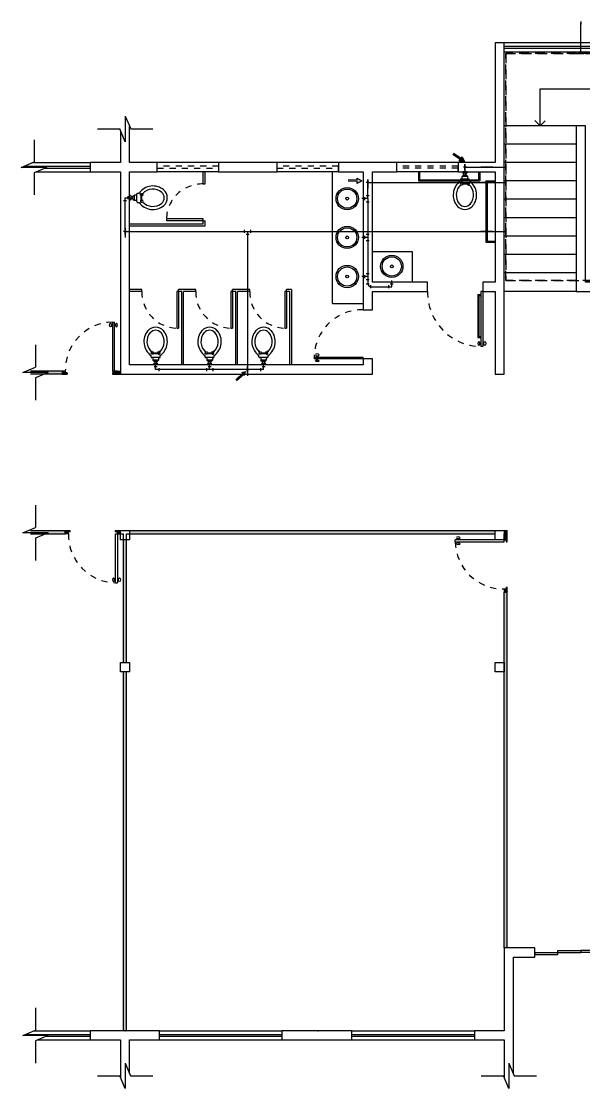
# Model space of a CAD drawing. Header units: millimetres. Extents: x 776 to 1595, y 411 to 1258.
# Drawn here: x 789.96 to 799.15, y 416.28 to 433.68 of the extents above; entities that cross this region are included whole.
import ezdxf

# ---------------------------------------------------------------- set-up
doc = ezdxf.new("R2010")
doc.units = ezdxf.units.MM
doc.linetypes.add('ACAD_ISO03W100', pattern=[30, 12, -18])
doc.linetypes.add('HIDDEN2', pattern=[4.7625, 3.175, -1.5875])
for name, color, linetype in [('can02', 2, 'Continuous'), ('CANOS ISO', 2, 'Continuous'), ('ESQUADRIAS', 2, 'Continuous'), ('Fios', 10, 'Continuous'), ('Janela', 2, 'Continuous'), ('Layer1', 204, 'Continuous'), ('pena 01', 1, 'Continuous'), ('pena01', 1, 'Continuous'), ('pena02', 2, 'Continuous'), ('pena03', 3, 'Continuous'), ('pena04', 4, 'Continuous'), ('texto hidro', 1, 'Continuous'), ('TRACEJADO', 1, 'HIDDEN2')]:
    doc.layers.add(name, color=color, linetype=linetype)
doc.styles.get("Standard").update_dxf_attribs({"font": 'ERASLGHT.TTF'})

msp = doc.modelspace()

# ---------------------------------------------------------------- hatches: boundary and pattern name
at = {"layer": 'Layer1'}
for points in [[(790.106, 427.977), (790.106, 427.927), (790.625, 427.927), (790.625, 427.977)], [(791.575, 427.977), (791.525, 427.977), (791.525, 427.927), (791.575, 427.927)]]:
    msp.add_hatch(color=254, dxfattribs=at).paths.add_polyline_path(points)
at = {"layer": 'pena02'}
h = msp.add_hatch(dxfattribs=at)
h.set_pattern_fill('LINE', color=0, scale=0.004, angle=45, style=0)
h.set_pattern_definition([(225, (2809.524361, 2369.226339), (0.00898025612, -0.00898025612), [])])
h.paths.add_polyline_path([(790.625, 427.977), (790.625, 427.927), (790.705, 427.927), (790.705, 427.947), (790.675, 427.947), (790.675, 427.977)])
h = msp.add_hatch(dxfattribs=at)
h.set_pattern_fill('LINE', color=0, scale=0.004, angle=45, style=0)
h.set_pattern_definition([(225, (2809.324361, 2369.226339), (0.00898025612, -0.00898025612), [])])
h.paths.add_polyline_path([(791.525, 427.977), (791.525, 427.927), (791.445, 427.927), (791.445, 427.947), (791.475, 427.947), (791.475, 427.977)])
for points in [[(790.106, 425.377), (790.106, 425.327), (790.675, 425.327), (790.675, 425.377)], [(797.684, 425.327), (797.684, 425.377), (791.725, 425.377), (791.725, 425.327)], [(797.884, 425.277), (797.884, 425.377), (797.834, 425.377), (797.834, 425.277)], [(791.675, 423.227), (791.675, 425.227), (791.625, 425.227), (791.625, 423.227)], [(797.884, 418.577), (797.884, 424.377), (797.834, 424.377), (797.834, 418.577)], [(791.675, 417.227), (791.675, 423.077), (791.625, 423.077), (791.625, 417.227)]]:
    msp.add_hatch(color=0, dxfattribs=at).paths.add_polyline_path(points)
h = msp.add_hatch(dxfattribs=at)
h.set_pattern_fill('LINE', color=0, scale=0.004, angle=45, style=0)
h.set_pattern_definition([(135, (2809.574361, -1515.921656), (0.00898025612, 0.00898025612), [])])
h.paths.add_polyline_path([(790.675, 425.327), (790.675, 425.377), (790.755, 425.377), (790.755, 425.357), (790.725, 425.357), (790.725, 425.327)])
h = msp.add_hatch(dxfattribs=at)
h.set_pattern_fill('LINE', color=0, scale=0.004, angle=45, style=0)
h.set_pattern_definition([(135, (2809.374361, -1515.921656), (0.00898025612, 0.00898025612), [])])
h.paths.add_polyline_path([(791.575, 425.327), (791.575, 425.377), (791.495, 425.377), (791.495, 425.357), (791.525, 425.357), (791.525, 425.327)])
h = msp.add_hatch(dxfattribs=at)
h.set_pattern_fill('LINE', color=0, scale=0.004, angle=135, style=0)
h.set_pattern_definition([(315, (-1143.415274, 2443.076312), (0.00898025612, 0.00898025612), [])])
h.paths.add_polyline_path([(797.834, 425.277), (797.884, 425.277), (797.884, 425.197), (797.864, 425.197), (797.864, 425.227), (797.834, 425.227)])
h = msp.add_hatch(dxfattribs=at)
h.set_pattern_fill('LINE', color=0, scale=0.004, angle=135, style=0)
h.set_pattern_definition([(315, (-1143.415274, 2443.276312), (0.00898025612, 0.00898025612), [])])
h.paths.add_polyline_path([(797.834, 424.377), (797.884, 424.377), (797.884, 424.457), (797.864, 424.457), (797.864, 424.427), (797.834, 424.427)])
at = {"layer": 'texto hidro'}
for points in [[(797.101, 431.398), (797.118, 431.425), (796.995, 431.505), (797.007, 431.524), (797.13, 431.444), (797.148, 431.471), (797.187, 431.393)], [(795.435, 431.036), (795.436, 431.068), (795.289, 431.073), (795.29, 431.096), (795.437, 431.091), (795.438, 431.123), (795.512, 431.077)], [(793.6, 427.896), (793.579, 427.919), (793.47, 427.82), (793.455, 427.836), (793.563, 427.936), (793.542, 427.959), (793.626, 427.978)]]:
    msp.add_hatch(color=256, dxfattribs=at).paths.add_polyline_path(points)

# ---------------------------------------------------------------- linework, layer by layer
at = {"layer": 'can02', "color": 0}
for p, q in [((793.176, 431.377), (792.176, 431.377)), ((793.176, 431.227), (792.176, 431.227)), ((795.129, 431.377), (794.129, 431.377)), ((795.129, 431.227), (794.129, 431.227)), ((797.085, 431.377), (796.082, 431.377)), ((797.085, 431.227), (796.082, 431.227))]:
    msp.add_line(p, q, dxfattribs=at)
for points in [[(797.834, 433.327), (797.684, 433.327), (797.684, 431.377), (797.085, 431.377), (797.085, 431.227), (797.684, 431.227), (797.684, 429.427), (797.484, 429.427), (797.484, 429.277), (797.684, 429.277), (797.684, 427.927), (797.834, 427.927)], [(801.083, 431.377), (800.484, 431.377), (800.484, 433.327), (800.334, 433.327), (800.334, 429.427), (799.159, 429.427), (799.159, 431.977), (799.009, 431.977), (799.009, 429.277), (800.334, 429.277), (800.334, 427.927), (800.484, 427.927), (800.484, 429.277), (800.684, 429.277), (800.684, 429.427), (800.484, 429.427), (800.484, 431.227), (801.083, 431.227)], [(794.129, 431.377), (793.176, 431.377), (793.176, 431.227), (794.129, 431.227)], [(796.082, 431.377), (795.129, 431.377), (795.129, 431.227), (795.534, 431.227), (795.534, 428.977), (795.684, 428.977), (795.684, 429.277), (796.584, 429.277), (796.584, 429.427), (795.684, 429.427), (795.684, 431.227), (796.082, 431.227)], [(795.35, 417.077), (795.35, 417.227), (794.209, 417.227), (794.209, 417.077)]]:
    msp.add_lwpolyline(points, close=True, dxfattribs=at)
for points in [[(791.575, 431.901), (791.575, 431.377), (791.08, 431.377), (791.08, 431.227), (791.575, 431.227), (791.575, 427.927), (795.684, 427.927), (795.684, 428.177), (795.534, 428.177), (795.534, 428.077), (791.725, 428.077), (791.725, 431.227), (792.176, 431.227), (792.176, 431.377), (791.725, 431.377), (791.725, 431.962)], [(797.984, 416.52), (797.984, 418.427), (798.334, 418.427), (798.334, 418.577), (797.834, 418.577), (797.834, 417.227), (797.35, 417.227), (797.35, 417.077), (797.834, 417.077), (797.834, 416.459)], [(791.725, 416.528), (791.725, 417.077), (792.209, 417.077), (792.209, 417.227), (791.08, 417.227), (791.08, 417.077), (791.575, 417.077), (791.575, 416.467)]]:
    msp.add_lwpolyline(points, dxfattribs=at)
at = {"layer": 'CANOS ISO', "extrusion": (1, 0, 1.9984e-15)}
for p, q in [((799.084, 433.677, 4.45), (799.084, 433.627, 4.45)), ((799.084, 433.602, 4.475), (799.084, 433.602, 4.525)), ((793.649, 430.254, 3.2), (793.649, 428.052, 3.2)), ((792.149, 428.002, 0.35), (792.149, 428.102, 0.35)), ((792.149, 428.002, 0.35), (792.149, 428.102, 0.35)), ((792.149, 428.002, 0.35), (792.149, 428.102, 0.35)), ((793.029, 428.002, 0.35), (793.029, 428.102, 0.35)), ((793.029, 428.002, 0.35), (793.029, 428.102, 0.35)), ((793.909, 428.002, 0.35), (793.909, 428.102, 0.35)), ((793.029, 428.002, 0.35), (792.149, 428.002, 0.35)), ((792.199, 428.027, 0.35), (792.199, 427.977, 0.35)), ((792.979, 428.027, 0.35), (792.979, 427.977, 0.35)), ((793.649, 428.002, 0.35), (793.029, 428.002, 0.35)), ((793.079, 428.027, 0.35), (793.079, 427.977, 0.35)), ((793.649, 428.002, 0.35), (793.649, 428.002, 2.35)), ((793.909, 428.002, 0.35), (793.649, 428.002, 0.35)), ((793.649, 428.002, 0.35), (793.649, 428.002)), ((793.859, 428.027, 0.35), (793.859, 427.977, 0.35))]:
    msp.add_line(p, q, dxfattribs=at)
at = {"layer": 'CANOS ISO', "extrusion": (-1, 4.44089e-16, -9.10383e-15)}
for p, q in [((799.084, 433.152, 4.5), (799.084, 433.652, 4.5)), ((799.084, 433.652, 4.5), (799.084, 433.652, 1))]:
    msp.add_line(p, q, dxfattribs=at)
at = {"layer": 'CANOS ISO'}
for p, q in [((799.084, 433.602, 4.5), (799.084, 433.652, 4.5)), ((797.218, 431.302, 3.15), (797.168, 431.302, 3.15)), ((797.451, 431.302, 3.15), (797.551, 431.302, 3.2)), ((797.551, 431.302, 3.2), (797.451, 431.302, 3.25)), ((797.651, 431.302, 3.25), (797.551, 431.302, 3.2)), ((797.551, 431.302, 3.2), (797.651, 431.302, 3.15)), ((795.634, 431.052, 3.15), (795.584, 431.052, 3.15)), ((797.451, 431.052, 3.15), (797.551, 431.052, 3.2)), ((797.551, 431.052, 3.2), (797.451, 431.052, 3.25)), ((797.651, 431.052, 3.25), (797.551, 431.052, 3.2)), ((797.551, 431.052, 3.2), (797.651, 431.052, 3.15)), ((791.65, 430.802, 0.35), (791.75, 430.802, 0.35)), ((795.584, 430.838, 0.9), (795.634, 430.838, 0.9)), ((795.584, 430.738, 0.9), (795.634, 430.738, 0.9)), ((791.7, 430.254, 3.2), (797.451, 430.254, 3.2)), ((793.674, 430.204, 3.2), (793.624, 430.204, 3.2)), ((795.584, 430.207, 0.9), (795.634, 430.207, 0.9)), ((797.451, 430.254, 3.15), (797.551, 430.254, 3.2)), ((797.551, 430.254, 3.2), (797.451, 430.254, 3.25)), ((797.651, 430.254, 3.25), (797.551, 430.254, 3.2)), ((797.551, 430.254, 3.2), (797.651, 430.254, 3.15)), ((795.584, 430.107, 0.9), (795.634, 430.107, 0.9)), ((795.584, 429.568, 0.9), (795.634, 429.568, 0.9)), ((795.584, 429.468, 0.9), (795.634, 429.468, 0.9)), ((795.584, 429.402, 0.9), (795.634, 429.402, 0.9)), ((795.975, 429.402, 0.9), (796.025, 429.402, 0.9)), ((793.624, 428.002, 0.4), (793.674, 428.002, 0.4)), ((793.624, 428.002, 0.3), (793.674, 428.002, 0.3))]:
    msp.add_line(p, q, dxfattribs=at)
at = {"layer": 'CANOS ISO', "extrusion": (-1, 0, -5.9952e-15)}
for p, q in [((797.193, 431.352, 2.55), (797.193, 431.252, 2.55)), ((797.193, 431.352, 2.35), (797.193, 431.252, 2.35)), ((797.193, 431.352, 2.35), (797.193, 431.302, 2.45)), ((797.193, 431.302, 2.45), (797.193, 431.352, 2.55)), ((797.193, 431.302, 2.45), (797.193, 431.252, 2.35)), ((797.193, 431.252, 2.55), (797.193, 431.302, 2.45)), ((797.193, 431.302, 2.45), (797.193, 431.202, 2.45)), ((797.193, 431.302, 3.15), (797.193, 431.302, 2.55)), ((797.451, 431.302, 3.15), (797.451, 431.302, 3.25)), ((797.651, 431.302, 3.15), (797.651, 431.302, 3.25)), ((795.609, 431.102, 2.55), (795.609, 431.002, 2.55)), ((795.609, 431.102, 2.35), (795.609, 431.002, 2.35)), ((795.609, 431.102, 2.35), (795.609, 431.052, 2.45)), ((795.609, 431.052, 2.45), (795.609, 431.102, 2.55)), ((795.609, 431.052, 2.45), (795.609, 431.002, 2.35)), ((795.609, 431.002, 2.55), (795.609, 431.052, 2.45)), ((795.609, 431.052, 2.45), (795.609, 430.952, 2.45)), ((795.609, 431.052, 3.15), (795.609, 431.052, 2.55)), ((797.193, 431.202, 2.4), (797.193, 431.202, 2.5)), ((797.451, 431.052, 3.15), (797.451, 431.052, 3.25)), ((797.651, 431.052, 3.15), (797.651, 431.052, 3.25)), ((795.609, 430.952, 2.4), (795.609, 430.952, 2.5)), ((791.65, 430.304, 2.55), (791.65, 430.204, 2.55)), ((791.65, 430.304, 2.35), (791.65, 430.204, 2.35)), ((791.65, 430.304, 2.35), (791.65, 430.254, 2.45)), ((791.65, 430.254, 2.45), (791.65, 430.304, 2.55)), ((791.65, 430.254, 2.45), (791.65, 430.204, 2.35)), ((791.65, 430.204, 2.55), (791.65, 430.254, 2.45)), ((791.65, 430.254, 2.45), (791.65, 430.154, 2.45)), ((791.65, 430.254, 3.15), (791.65, 430.254, 2.55)), ((797.451, 430.254, 3.15), (797.451, 430.254, 3.25)), ((797.651, 430.254, 3.15), (797.651, 430.254, 3.25)), ((791.65, 430.154, 2.4), (791.65, 430.154, 2.5)), ((793.649, 428.052, 2.55), (793.649, 427.952, 2.55)), ((793.649, 428.052, 2.35), (793.649, 427.952, 2.35)), ((793.649, 428.052, 2.35), (793.649, 428.002, 2.45)), ((793.649, 428.002, 2.45), (793.649, 428.052, 2.55)), ((793.649, 428.002, 2.45), (793.649, 427.952, 2.35)), ((793.649, 427.952, 2.55), (793.649, 428.002, 2.45)), ((793.649, 428.002, 2.45), (793.649, 427.902, 2.45)), ((793.649, 428.002, 3.15), (793.649, 428.002, 2.55)), ((793.649, 427.902, 2.4), (793.649, 427.902, 2.5))]:
    msp.add_line(p, q, dxfattribs=at)
at = {"layer": 'CANOS ISO', "extrusion": (-1, 0, -6.66134e-16)}
for p, q in [((797.193, 431.277, 0.4), (797.193, 431.327, 0.4)), ((797.193, 431.277, 0.3), (797.193, 431.327, 0.3)), ((797.193, 431.252, 0.325), (797.193, 431.252, 0.375)), ((795.609, 431.027, 0.95), (795.609, 431.077, 0.95)), ((795.609, 431.027, 0.85), (795.609, 431.077, 0.85)), ((795.609, 431.052), (795.609, 431.052, 2.35)), ((795.609, 431.002, 0.875), (795.609, 431.002, 0.925)), ((795.559, 430.763, 0.9), (795.559, 430.813, 0.9)), ((791.65, 430.254, 0.35), (791.65, 430.254, 2.35)), ((793.599, 430.229, 3.2), (793.599, 430.279, 3.2)), ((793.699, 430.229, 3.2), (793.699, 430.279, 3.2)), ((795.559, 430.132, 0.9), (795.559, 430.182, 0.9)), ((795.559, 429.493, 0.9), (795.559, 429.543, 0.9)), ((795.659, 429.327, 0.9), (795.659, 429.377, 0.9)), ((795.95, 429.327, 0.9), (795.95, 429.377, 0.9))]:
    msp.add_line(p, q, dxfattribs=at)
at = {"layer": 'CANOS ISO', "extrusion": (1, 0, 2.22045e-16)}
for p, q in [((797.193, 431.302, 0.35), (797.193, 431.202, 0.35)), ((797.193, 431.302), (797.193, 431.302, 2.35)), ((797.243, 431.302, 3.175), (797.243, 431.302, 3.225)), ((795.609, 430.788, 0.9), (795.609, 431.052, 0.9)), ((795.659, 431.052, 3.175), (795.659, 431.052, 3.225)), ((795.609, 430.788, 0.9), (795.609, 430.157, 0.9)), ((791.65, 430.304, 0.375), (791.65, 430.304, 0.325)), ((791.65, 430.279, 0.4), (791.65, 430.229, 0.4)), ((791.7, 430.254, 3.175), (791.7, 430.254, 3.225)), ((795.609, 430.157, 0.9), (795.609, 429.518, 0.9)), ((795.609, 429.518, 0.9), (795.609, 429.402, 0.9)), ((795.659, 429.352, 0.9), (796, 429.352, 0.9)), ((796, 429.352, 0.9), (796, 429.452, 0.9))]:
    msp.add_line(p, q, dxfattribs=at)
at = {"layer": 'CANOS ISO', "extrusion": (4.44089e-16, 0, -1)}
for p, q in [((797.243, 431.302, 3.2), (797.451, 431.302, 3.2)), ((795.659, 431.052, 3.2), (797.451, 431.052, 3.2)), ((791.675, 430.752, 0.35), (791.625, 430.752, 0.35)), ((791.7, 430.777, 0.35), (791.7, 430.827, 0.35)), ((795.609, 430.788, 0.9), (795.509, 430.788, 0.9)), ((791.675, 430.254, 3.15), (791.625, 430.254, 3.15)), ((795.609, 430.157, 0.9), (795.509, 430.157, 0.9)), ((795.609, 430.157, 0.9), (795.509, 430.157, 0.9)), ((795.609, 429.518, 0.9), (795.509, 429.518, 0.9)), ((795.609, 429.518, 0.9), (795.509, 429.518, 0.9))]:
    msp.add_line(p, q, dxfattribs=at)
at = {"layer": 'CANOS ISO', "extrusion": (6.66134e-15, 0, -1)}
for p, q in [((797.501, 431.302, 3.3), (797.601, 431.302, 3.3)), ((797.651, 431.302, 3.2), (797.858, 431.302, 3.2)), ((797.501, 431.052, 3.3), (797.601, 431.052, 3.3)), ((797.501, 430.254, 3.3), (797.601, 430.254, 3.3))]:
    msp.add_line(p, q, dxfattribs=at)
at = {"layer": 'CANOS ISO', "extrusion": (1, 0, 6.43929e-15)}
for p, q in [((797.551, 431.302, 3.2), (797.551, 431.302, 3.3)), ((797.551, 431.052, 3.2), (797.551, 431.052, 3.3)), ((797.551, 430.254, 3.2), (797.551, 430.254, 3.3))]:
    msp.add_line(p, q, dxfattribs=at)
at = {"layer": 'CANOS ISO', "extrusion": (-1, 0, -6.88338e-15)}
for p, q in [((797.651, 431.052, 3.2), (797.858, 431.052, 3.2)), ((797.651, 430.254, 3.2), (797.858, 430.254, 3.2))]:
    msp.add_line(p, q, dxfattribs=at)
at = {"layer": 'CANOS ISO', "extrusion": (-1, 0, -1.55431e-15)}
for p, q in [((791.65, 430.254, 0.35), (791.65, 430.802, 0.35)), ((793.599, 428.002, 0.325), (793.599, 428.002, 0.375)), ((793.699, 428.002, 0.325), (793.699, 428.002, 0.375))]:
    msp.add_line(p, q, dxfattribs=at)
at = {"layer": 'CANOS ISO', "extrusion": (2.22045e-15, 0, -1)}
for p, q in [((792.124, 428.052, 0.35), (792.174, 428.052, 0.35)), ((793.004, 428.052, 0.35), (793.054, 428.052, 0.35)), ((793.884, 428.052, 0.35), (793.934, 428.052, 0.35))]:
    msp.add_line(p, q, dxfattribs=at)
at = {"layer": 'CANOS ISO', "extrusion": (1, 0, 1.11022e-15)}
for p, q in [((793.649, 428.052, 3.175), (793.649, 428.052, 3.225)), ((793.649, 428.027, 3.15), (793.649, 427.977, 3.15))]:
    msp.add_line(p, q, dxfattribs=at)
at = {"layer": 'CANOS ISO', "extrusion": (2.22045e-16, 1, -2.22045e-16)}
msp.add_circle((-799.084, 4.5, 433.152), 0.05, dxfattribs=at)
at = {"layer": 'CANOS ISO', "extrusion": (1, 0, 1.11022e-15)}
for centre in [(431.302, 3.2, 797.858), (431.052, 3.2, 797.858), (430.254, 3.2, 797.858)]:
    msp.add_circle(centre, 0.05, dxfattribs=at)
at = {"layer": 'CANOS ISO', "extrusion": (0, 1, 0)}
for centre in [(-797.243, 3.15, 431.302), (-795.659, 3.15, 431.052), (-791.7, 3.15, 430.254)]:
    msp.add_arc(centre, 0.05, 0, 90, dxfattribs=at)
at = {"layer": 'CANOS ISO'}
msp.add_arc((795.659, 429.402, 0.9), 0.05, 180, 270, dxfattribs=at)
at = {"layer": 'CANOS ISO', "extrusion": (-1, 5.05009e-14, -8.04217e-30)}
msp.add_arc((-428.052, 3.15, -793.649), 0.05, 0, 90, dxfattribs=at)
at = {"layer": 'ESQUADRIAS', "color": 0}
for p, q in [((792.924, 431.027), (792.924, 431.227)), ((792.924, 431.027), (792.954, 431.027)), ((791.724, 430.377), (792.924, 430.377)), ((791.724, 430.347), (792.954, 430.347)), ((792.924, 430.427), (792.924, 430.457)), ((792.924, 430.427), (792.954, 430.427)), ((792.924, 430.377), (792.924, 430.427)), ((792.954, 430.347), (792.954, 430.427)), ((791.924, 429.307), (791.724, 429.307)), ((791.924, 429.277), (791.924, 429.307)), ((792.524, 429.277), (792.524, 429.307)), ((792.804, 429.307), (792.524, 429.307)), ((792.804, 429.277), (792.804, 429.307)), ((793.684, 429.307), (793.404, 429.307)), ((793.404, 429.277), (793.404, 429.307)), ((793.684, 429.277), (793.684, 429.307)), ((794.364, 429.307), (794.284, 429.307)), ((794.284, 429.277), (794.284, 429.307)), ((791.924, 429.277), (791.724, 429.277)), ((792.524, 429.277), (792.494, 429.277)), ((792.574, 429.277), (792.524, 429.277)), ((792.574, 428.077), (792.574, 429.277)), ((792.604, 428.077), (792.604, 429.277)), ((792.804, 429.277), (792.604, 429.277)), ((793.404, 429.277), (793.374, 429.277)), ((793.454, 429.277), (793.404, 429.277)), ((793.454, 428.077), (793.454, 429.277)), ((793.484, 428.077), (793.484, 429.277)), ((793.684, 429.277), (793.484, 429.277)), ((794.284, 429.277), (794.254, 429.277)), ((794.334, 429.277), (794.284, 429.277))]:
    msp.add_line(p, q, dxfattribs=at)
at = {"layer": 'Fios', "color": 0}
for p, q in [((795.034, 429.077), (795.034, 431.227)), ((797.228, 431.227), (797.158, 431.227)), ((797.158, 431.212), (797.158, 431.227)), ((797.228, 431.227), (797.158, 431.227)), ((797.228, 431.212), (797.228, 431.227)), ((797.118, 431.077), (797.118, 431.073)), ((797.128, 431.042), (797.122, 431.042)), ((797.122, 431.042), (797.122, 431.031)), ((797.128, 431.051), (797.128, 430.998)), ((797.153, 431.051), (797.128, 431.051)), ((797.256, 431.107), (797.129, 431.107)), ((797.167, 431.172), (797.148, 431.147)), ((797.148, 431.107), (797.148, 431.147)), ((797.238, 431.147), (797.148, 431.147)), ((797.153, 431.051), (797.153, 431.007)), ((797.153, 431.042), (797.233, 431.042)), ((797.218, 431.172), (797.167, 431.172)), ((797.218, 431.202), (797.168, 431.202)), ((797.177, 431.172), (797.177, 431.202)), ((797.208, 431.172), (797.208, 431.202)), ((797.218, 431.172), (797.238, 431.147)), ((797.233, 431.051), (797.233, 431.007)), ((797.233, 431.051), (797.258, 431.051)), ((797.238, 431.107), (797.238, 431.147)), ((797.258, 431.051), (797.258, 430.998)), ((797.258, 431.042), (797.264, 431.042)), ((797.264, 431.042), (797.264, 431.031)), ((797.268, 431.077), (797.268, 431.073)), ((791.844, 430.739), (791.844, 430.866)), ((791.855, 430.877), (791.879, 430.877)), ((791.9, 430.842), (791.9, 430.867)), ((791.9, 430.867), (791.953, 430.867)), ((791.909, 430.873), (791.92, 430.873)), ((791.909, 430.867), (791.909, 430.873)), ((791.92, 430.867), (791.92, 430.873)), ((797.128, 431.031), (797.122, 431.031)), ((797.153, 431.031), (797.233, 431.031)), ((797.258, 431.031), (797.264, 431.031)), ((791.739, 430.837), (791.724, 430.837)), ((791.724, 430.767), (791.724, 430.837)), ((791.739, 430.767), (791.724, 430.767)), ((791.749, 430.777), (791.749, 430.827)), ((791.779, 430.818), (791.749, 430.818)), ((791.779, 430.787), (791.749, 430.787)), ((791.779, 430.828), (791.804, 430.847)), ((791.779, 430.777), (791.779, 430.828)), ((791.779, 430.777), (791.804, 430.757)), ((791.804, 430.757), (791.804, 430.847)), ((791.844, 430.847), (791.804, 430.847)), ((791.844, 430.757), (791.804, 430.757)), ((791.855, 430.727), (791.879, 430.727)), ((791.9, 430.842), (791.944, 430.842)), ((791.9, 430.762), (791.9, 430.737)), ((791.9, 430.762), (791.944, 430.762)), ((791.9, 430.737), (791.953, 430.737)), ((791.909, 430.842), (791.909, 430.762)), ((791.909, 430.737), (791.909, 430.731)), ((791.909, 430.731), (791.92, 430.731)), ((791.92, 430.842), (791.92, 430.762)), ((791.92, 430.737), (791.92, 430.731)), ((795.684, 429.927), (796.334, 429.927)), ((796.334, 429.927), (796.334, 429.427)), ((796, 429.684), (796, 429.684)), ((795.034, 429.077), (795.534, 429.077)), ((792.084, 428.273), (792.078, 428.273)), ((792.078, 428.263), (792.078, 428.273)), ((792.084, 428.263), (792.078, 428.263)), ((792.084, 428.254), (792.084, 428.307)), ((792.109, 428.254), (792.084, 428.254)), ((792.109, 428.254), (792.109, 428.298)), ((792.109, 428.273), (792.189, 428.273)), ((792.109, 428.263), (792.189, 428.263)), ((792.189, 428.254), (792.189, 428.298)), ((792.189, 428.254), (792.214, 428.254)), ((792.214, 428.254), (792.214, 428.307)), ((792.214, 428.273), (792.22, 428.273)), ((792.214, 428.263), (792.22, 428.263)), ((792.22, 428.263), (792.22, 428.273)), ((792.958, 428.263), (792.958, 428.273)), ((792.964, 428.273), (792.958, 428.273)), ((792.964, 428.263), (792.958, 428.263)), ((792.964, 428.254), (792.964, 428.307)), ((792.989, 428.254), (792.964, 428.254)), ((792.989, 428.254), (792.989, 428.298)), ((792.989, 428.273), (793.069, 428.273)), ((792.989, 428.263), (793.069, 428.263)), ((793.069, 428.254), (793.069, 428.298)), ((793.069, 428.254), (793.094, 428.254)), ((793.094, 428.254), (793.094, 428.307)), ((793.094, 428.273), (793.1, 428.273)), ((793.094, 428.263), (793.1, 428.263)), ((793.1, 428.263), (793.1, 428.273)), ((793.844, 428.273), (793.838, 428.273)), ((793.838, 428.263), (793.838, 428.273)), ((793.844, 428.263), (793.838, 428.263)), ((793.844, 428.254), (793.844, 428.307)), ((793.869, 428.254), (793.844, 428.254)), ((793.869, 428.254), (793.869, 428.298)), ((793.869, 428.273), (793.949, 428.273)), ((793.869, 428.263), (793.949, 428.263)), ((793.949, 428.254), (793.949, 428.298)), ((793.949, 428.254), (793.974, 428.254)), ((793.974, 428.254), (793.974, 428.307)), ((793.974, 428.273), (793.98, 428.273)), ((793.974, 428.263), (793.98, 428.263)), ((793.98, 428.263), (793.98, 428.273)), ((792.074, 428.209), (792.074, 428.232)), ((792.212, 428.197), (792.085, 428.197)), ((792.104, 428.197), (792.104, 428.157)), ((792.194, 428.157), (792.104, 428.157)), ((792.123, 428.132), (792.104, 428.157)), ((792.114, 428.092), (792.114, 428.077)), ((792.184, 428.077), (792.114, 428.077)), ((792.174, 428.132), (792.123, 428.132)), ((792.174, 428.102), (792.124, 428.102)), ((792.133, 428.132), (792.133, 428.102)), ((792.164, 428.132), (792.164, 428.102)), ((792.174, 428.132), (792.194, 428.157)), ((792.184, 428.092), (792.184, 428.077)), ((792.194, 428.197), (792.194, 428.157)), ((792.224, 428.209), (792.224, 428.232)), ((792.954, 428.209), (792.954, 428.232)), ((793.092, 428.197), (792.965, 428.197)), ((792.984, 428.197), (792.984, 428.157)), ((793.074, 428.157), (792.984, 428.157)), ((793.003, 428.132), (792.984, 428.157)), ((792.994, 428.092), (792.994, 428.077)), ((793.064, 428.077), (792.994, 428.077)), ((793.054, 428.132), (793.003, 428.132)), ((793.054, 428.102), (793.004, 428.102)), ((793.013, 428.132), (793.013, 428.102)), ((793.044, 428.132), (793.044, 428.102)), ((793.054, 428.132), (793.074, 428.157)), ((793.064, 428.092), (793.064, 428.077)), ((793.074, 428.197), (793.074, 428.157)), ((793.104, 428.209), (793.104, 428.232)), ((793.834, 428.209), (793.834, 428.232)), ((793.972, 428.197), (793.845, 428.197)), ((793.864, 428.197), (793.864, 428.157)), ((793.883, 428.132), (793.864, 428.157)), ((793.954, 428.157), (793.864, 428.157)), ((793.874, 428.092), (793.874, 428.077)), ((793.944, 428.077), (793.874, 428.077)), ((793.934, 428.132), (793.883, 428.132)), ((793.934, 428.102), (793.884, 428.102)), ((793.893, 428.132), (793.893, 428.102)), ((793.924, 428.132), (793.924, 428.102)), ((793.934, 428.132), (793.954, 428.157)), ((793.944, 428.092), (793.944, 428.077)), ((793.954, 428.197), (793.954, 428.157)), ((793.984, 428.209), (793.984, 428.232))]:
    msp.add_line(p, q, dxfattribs=at)
for centre, radius in [((795.273, 430.788), 0.182), ((795.273, 430.788), 0.157), ((795.273, 430.788), 0.0228), ((795.273, 430.157), 0.182), ((795.273, 430.157), 0.157), ((795.273, 430.157), 0.0228), ((796, 429.684), 0.182), ((796, 429.684), 0.157), ((795.273, 429.518), 0.182), ((795.273, 429.518), 0.157), ((796, 429.684), 0.0228), ((795.273, 429.518), 0.0228)]:
    msp.add_circle(centre, radius, dxfattribs=at)
for centre, radius, start, end in [((797.168, 431.212), 0.01, 180, 270), ((797.218, 431.212), 0.01, 270, 360), ((797.28, 430.847), 0.278, 125.617, 220.0252), ((797.129, 431.096), 0.0113, 90, 180), ((797.256, 431.096), 0.0113, 360, 90), ((797.106, 430.847), 0.278, 319.9748, 54.383), ((791.855, 430.866), 0.0113, 90, 180), ((792.104, 430.716), 0.278, 49.9748, 144.383), ((792.104, 430.716), 0.228, 49.9748, 138.2569), ((792.17, 430.802), 0.119, 311.9961, 48.0039), ((792.17, 430.802), 0.169, 311.9961, 48.0039), ((797.28, 430.847), 0.228, 131.7431, 220.0252), ((797.106, 430.847), 0.228, 319.9748, 48.04), ((791.739, 430.827), 0.01, 0, 90), ((791.739, 430.777), 0.01, 270, 0), ((791.855, 430.739), 0.0113, 180, 270), ((792.104, 430.889), 0.278, 215.617, 310.0252), ((792.104, 430.889), 0.228, 221.96, 310.0252), ((797.193, 430.781), 0.119, 221.9961, 318.0039), ((797.193, 430.781), 0.169, 221.9961, 318.0039), ((792.235, 428.458), 0.278, 139.9748, 234.383), ((792.235, 428.458), 0.228, 139.9748, 228.2569), ((792.149, 428.523), 0.169, 41.9961, 138.0039), ((792.149, 428.523), 0.119, 41.9961, 138.0039), ((792.062, 428.458), 0.228, 311.96, 40.0252), ((792.062, 428.458), 0.278, 305.617, 40.0252), ((793.115, 428.458), 0.278, 139.9748, 234.383), ((793.115, 428.458), 0.228, 139.9748, 228.2569), ((793.029, 428.523), 0.169, 41.9961, 138.0039), ((793.029, 428.523), 0.119, 41.9961, 138.0039), ((792.942, 428.458), 0.228, 311.96, 40.0252), ((792.942, 428.458), 0.278, 305.617, 40.0252), ((793.995, 428.458), 0.278, 139.9748, 234.383), ((793.995, 428.458), 0.228, 139.9748, 228.2569), ((793.909, 428.523), 0.169, 41.9961, 138.0039), ((793.909, 428.523), 0.119, 41.9961, 138.0039), ((793.822, 428.458), 0.228, 311.96, 40.0252), ((793.822, 428.458), 0.278, 305.617, 40.0252), ((792.085, 428.209), 0.0113, 180, 270), ((792.124, 428.092), 0.01, 90, 180), ((792.174, 428.092), 0.01, 0, 90), ((792.212, 428.209), 0.0113, 270, 0), ((792.965, 428.209), 0.0113, 180, 270), ((793.004, 428.092), 0.01, 90, 180), ((793.054, 428.092), 0.01, 0, 90), ((793.092, 428.209), 0.0113, 270, 0), ((793.845, 428.209), 0.0113, 180, 270), ((793.884, 428.092), 0.01, 90, 180), ((793.934, 428.092), 0.01, 0, 90), ((793.972, 428.209), 0.0113, 270, 0)]:
    msp.add_arc(centre, radius, start, end, dxfattribs=at)
at = {"layer": 'Janela', "color": 0}
for p, q in [((796.434, 431.227), (796.434, 431.077)), ((796.454, 431.227), (796.454, 431.097)), ((797.414, 431.227), (797.414, 431.097)), ((797.434, 431.227), (797.434, 431.077)), ((796.434, 431.077), (797.434, 431.077)), ((796.454, 431.097), (797.414, 431.097)), ((797.534, 431.077), (797.534, 430.077)), ((797.534, 431.077), (797.684, 431.077)), ((797.554, 431.057), (797.554, 430.097)), ((797.554, 431.057), (797.684, 431.057)), ((792.324, 430.457), (792.324, 430.427)), ((792.924, 430.457), (792.324, 430.457)), ((792.924, 430.427), (792.324, 430.427)), ((797.534, 430.077), (797.684, 430.077)), ((797.554, 430.097), (797.684, 430.097)), ((792.494, 429.277), (792.494, 428.677)), ((792.524, 429.277), (792.524, 428.677)), ((793.374, 429.277), (793.374, 428.677)), ((793.404, 429.277), (793.404, 428.677)), ((794.254, 429.277), (794.254, 428.677)), ((794.284, 429.277), (794.284, 428.677)), ((797.404, 429.227), (797.404, 428.527)), ((797.404, 429.227), (797.454, 429.227)), ((797.419, 429.212), (797.419, 428.542)), ((797.419, 429.212), (797.454, 429.212)), ((797.454, 429.277), (797.454, 428.377)), ((797.484, 429.277), (797.454, 429.277)), ((797.484, 429.277), (797.484, 428.377)), ((792.494, 428.677), (792.524, 428.677)), ((793.374, 428.677), (793.404, 428.677)), ((794.254, 428.677), (794.284, 428.677)), ((797.404, 428.527), (797.454, 428.527)), ((797.419, 428.542), (797.454, 428.542)), ((797.484, 428.377), (797.454, 428.377)), ((798.709, 418.472), (798.709, 418.532)), ((798.709, 418.532), (799.084, 418.532)), ((799.459, 418.532), (799.084, 418.532)), ((799.084, 418.532), (799.084, 418.502)), ((799.084, 418.532), (799.084, 418.502)), ((798.334, 418.502), (799.084, 418.502)), ((798.334, 418.472), (798.709, 418.472)), ((799.834, 418.502), (799.084, 418.502))]:
    msp.add_line(p, q, dxfattribs=at)
at = {"layer": 'Layer1', "color": 254}
for p, q in [((791.525, 427.977), (791.575, 427.977)), ((791.525, 427.927), (791.575, 427.927))]:
    msp.add_line(p, q, dxfattribs=at)
at = {"layer": 'pena 01', "color": 0, "linetype": 'ACAD_ISO03W100', "ltscale": 0.005}
for p, q in [((793.176, 431.317), (792.176, 431.317)), ((792.176, 431.287), (793.176, 431.287)), ((794.129, 431.227), (794.129, 431.377)), ((795.129, 431.317), (794.129, 431.317)), ((794.129, 431.287), (795.129, 431.287)), ((795.129, 431.227), (795.129, 431.377)), ((796.082, 431.227), (796.082, 431.377)), ((797.082, 431.317), (796.082, 431.317)), ((797.082, 431.287), (796.082, 431.287)), ((797.085, 431.227), (797.085, 431.377))]:
    msp.add_line(p, q, dxfattribs=at)
for centre, radius, start, end in [((792.909, 430.442), 0.585, 88.5312, 178.5312), ((792.509, 429.262), 0.585, 178.5312, 268.5312), ((793.389, 429.262), 0.585, 178.5312, 268.5312), ((794.269, 429.262), 0.585, 178.5312, 268.5312), ((797.469, 429.262), 0.885, 179.029, 269.029), ((795.519, 428.192), 0.785, 88.9053, 178.9053), ((791.46, 427.992), 0.785, 91.0947, 181.0947), ((791.51, 425.312), 0.785, 178.9053, 268.9053), ((797.819, 425.212), 0.785, 181.0947, 271.0947)]:
    msp.add_arc(centre, radius, start, end, dxfattribs=at)
at = {"layer": 'pena01', "color": 0}
for p, q in [((800.334, 433.327), (797.834, 433.327)), ((800.334, 433.177), (797.834, 433.177)), ((799.009, 431.977), (797.834, 431.977)), ((799.009, 431.677), (797.834, 431.677)), ((790.144, 431.377), (791.08, 431.377)), ((790.206, 431.227), (791.08, 431.227)), ((799.009, 431.377), (797.834, 431.377)), ((799.009, 431.077), (797.834, 431.077)), ((799.009, 430.777), (797.834, 430.777)), ((799.009, 430.477), (797.834, 430.477)), ((799.009, 430.177), (797.834, 430.177)), ((799.009, 429.877), (797.834, 429.877)), ((799.009, 429.577), (797.834, 429.577)), ((799.009, 429.277), (797.834, 429.277)), ((790.163, 417.227), (791.08, 417.227)), ((792.209, 417.227), (794.209, 417.227)), ((795.35, 417.227), (797.35, 417.227)), ((790.224, 417.077), (791.08, 417.077)), ((792.209, 417.077), (794.209, 417.077)), ((795.35, 417.077), (797.35, 417.077))]:
    msp.add_line(p, q, dxfattribs=at)
at = {"layer": 'pena02', "color": 0}
for p, q in [((800.334, 433.267), (797.834, 433.267)), ((800.334, 433.237), (797.834, 433.237)), ((798.421, 431.977), (798.421, 432.577)), ((798.421, 432.577), (799.746, 432.577)), ((798.331, 432.064), (798.421, 431.977)), ((798.502, 432.058), (798.421, 431.977)), ((790.003, 431.317), (791.08, 431.317)), ((790.347, 431.287), (791.08, 431.287)), ((792.954, 431.027), (792.954, 431.227)), ((794.364, 429.307), (794.364, 428.077)), ((794.334, 429.277), (794.334, 428.077)), ((791.445, 428.777), (791.445, 427.977)), ((791.445, 428.777), (791.475, 428.777)), ((791.475, 427.977), (791.475, 428.777)), ((791.425, 428.737), (791.445, 428.737)), ((791.425, 428.717), (791.445, 428.717)), ((791.496, 428.737), (791.475, 428.737)), ((791.496, 428.717), (791.475, 428.717)), ((797.433, 428.437), (797.454, 428.437)), ((797.505, 428.437), (797.484, 428.437)), ((797.433, 428.417), (797.454, 428.417)), ((797.505, 428.417), (797.484, 428.417)), ((794.734, 428.207), (795.534, 428.207)), ((794.734, 428.207), (794.734, 428.177)), ((795.534, 428.177), (794.734, 428.177)), ((794.774, 428.228), (794.774, 428.207)), ((794.774, 428.156), (794.774, 428.177)), ((794.794, 428.228), (794.794, 428.207)), ((794.794, 428.156), (794.794, 428.177)), ((795.534, 428.177), (795.534, 428.207)), ((790.625, 427.977), (790.106, 427.977)), ((790.625, 427.927), (790.106, 427.927)), ((790.675, 427.977), (790.625, 427.977)), ((790.625, 427.977), (790.625, 427.927)), ((790.625, 427.927), (790.705, 427.927)), ((790.675, 427.977), (790.675, 427.947)), ((790.705, 427.947), (790.675, 427.947)), ((790.705, 427.947), (790.705, 427.927)), ((791.445, 427.977), (791.525, 427.977)), ((791.445, 427.977), (791.475, 427.977)), ((791.475, 427.947), (791.445, 427.947)), ((791.445, 427.947), (791.445, 427.927)), ((791.445, 427.927), (791.525, 427.927)), ((791.525, 427.977), (791.475, 427.977)), ((791.475, 427.977), (791.475, 427.947)), ((791.475, 427.977), (791.475, 427.927)), ((791.525, 427.977), (791.525, 427.927)), ((790.106, 425.377), (790.675, 425.377)), ((790.106, 425.327), (790.675, 425.327)), ((790.675, 425.327), (790.675, 425.377)), ((790.675, 425.377), (790.755, 425.377)), ((790.725, 425.327), (790.675, 425.327)), ((790.755, 425.357), (790.725, 425.357)), ((790.725, 425.327), (790.725, 425.357)), ((790.755, 425.357), (790.755, 425.377)), ((791.495, 425.357), (791.495, 425.377)), ((791.495, 425.377), (791.575, 425.377)), ((791.525, 425.357), (791.495, 425.357)), ((791.495, 424.527), (791.495, 425.327)), ((791.495, 425.327), (791.525, 425.327)), ((791.495, 425.327), (791.575, 425.327)), ((791.525, 425.327), (791.525, 425.357)), ((791.525, 425.327), (791.525, 425.357)), ((791.525, 425.327), (791.525, 424.527)), ((791.575, 425.327), (791.525, 425.327)), ((791.575, 425.377), (797.884, 425.377)), ((791.575, 425.377), (791.625, 425.377)), ((791.575, 425.327), (791.575, 425.377)), ((791.575, 425.327), (791.625, 425.327)), ((791.625, 423.227), (791.625, 425.327)), ((791.675, 423.227), (791.675, 425.327)), ((791.675, 425.327), (797.684, 425.327)), ((797.834, 425.277), (797.834, 425.327)), ((797.884, 425.277), (797.884, 425.377)), ((797.034, 425.197), (797.034, 425.227)), ((797.834, 425.227), (797.034, 425.227)), ((797.034, 425.197), (797.834, 425.197)), ((797.074, 425.248), (797.074, 425.227)), ((797.074, 425.176), (797.074, 425.197)), ((797.094, 425.248), (797.094, 425.227)), ((797.094, 425.176), (797.094, 425.197)), ((797.834, 425.277), (797.834, 425.227)), ((797.834, 425.277), (797.884, 425.277)), ((797.834, 425.197), (797.834, 425.277)), ((797.834, 425.227), (797.884, 425.227)), ((797.834, 425.227), (797.864, 425.227)), ((797.834, 425.197), (797.834, 425.227)), ((797.864, 425.227), (797.864, 425.197)), ((797.864, 425.197), (797.884, 425.197)), ((797.884, 425.197), (797.884, 425.277)), ((791.475, 424.587), (791.495, 424.587)), ((791.475, 424.567), (791.495, 424.567)), ((791.495, 424.527), (791.525, 424.527)), ((791.546, 424.587), (791.525, 424.587)), ((791.546, 424.567), (791.525, 424.567)), ((797.834, 424.427), (797.864, 424.427)), ((797.834, 424.427), (797.834, 424.377)), ((797.864, 424.457), (797.884, 424.457)), ((797.864, 424.457), (797.864, 424.427)), ((797.884, 424.377), (797.884, 424.457)), ((797.834, 424.377), (797.884, 424.377)), ((797.834, 418.577), (797.834, 424.377)), ((797.884, 418.577), (797.884, 424.377)), ((791.625, 417.227), (791.625, 423.077)), ((791.675, 417.227), (791.675, 423.077)), ((798.334, 418.502), (798.334, 418.472)), ((790.022, 417.167), (791.08, 417.167)), ((790.366, 417.137), (791.08, 417.137)), ((792.209, 417.167), (794.209, 417.167)), ((792.209, 417.137), (794.209, 417.137)), ((795.35, 417.167), (797.35, 417.167)), ((795.35, 417.137), (797.35, 417.137))]:
    msp.add_line(p, q, dxfattribs=at)
at = {"layer": 'pena02'}
for p, q in [((791.654, 432.13), (791.654, 431.715)), ((791.654, 432.13), (791.742, 431.923)), ((791.203, 431.923), (791.566, 431.923)), ((791.654, 431.715), (791.566, 431.923)), ((791.742, 431.923), (792.105, 431.923)), ((790.165, 431.749), (790.165, 431.386)), ((789.958, 431.298), (790.165, 431.386)), ((790.373, 431.298), (789.958, 431.298)), ((790.373, 431.298), (790.165, 431.21)), ((790.165, 431.21), (790.165, 430.848)), ((790.188, 428.406), (790.188, 428.044)), ((789.981, 427.956), (790.188, 428.044)), ((790.396, 427.956), (789.981, 427.956)), ((790.396, 427.956), (790.188, 427.868)), ((790.188, 427.868), (790.188, 427.505)), ((790.188, 425.792), (790.188, 425.429)), ((789.981, 425.341), (790.188, 425.429)), ((790.396, 425.341), (789.981, 425.341)), ((790.396, 425.341), (790.188, 425.253)), ((790.188, 425.253), (790.188, 424.89)), ((790.188, 417.601), (790.188, 417.238)), ((789.981, 417.15), (790.188, 417.238)), ((790.396, 417.15), (789.981, 417.15)), ((790.396, 417.15), (790.188, 417.062)), ((790.188, 417.062), (790.188, 416.699)), ((791.653, 416.698), (791.653, 416.283)), ((791.653, 416.698), (791.741, 416.49)), ((797.908, 416.698), (797.908, 416.283)), ((797.908, 416.698), (797.996, 416.49)), ((791.203, 416.49), (791.565, 416.49)), ((791.653, 416.283), (791.565, 416.49)), ((791.741, 416.49), (792.104, 416.49)), ((797.458, 416.49), (797.82, 416.49)), ((797.908, 416.283), (797.82, 416.49)), ((797.996, 416.49), (798.359, 416.49))]:
    msp.add_line(p, q, dxfattribs=at)
at = {"layer": 'pena02', "color": 0}
for centre, major_axis in [((791.41, 428.727), (0, 0.03)), ((797.519, 428.427), (0, -0.03)), ((794.784, 428.142), (-0.03, 0)), ((797.084, 425.162), (-0.03, 0)), ((791.56, 424.577), (0, -0.03))]:
    msp.add_ellipse(centre, major_axis=major_axis, ratio=0.5, dxfattribs=at)
at = {"layer": 'pena02', "color": 0, "extrusion": (0, 0, -1)}
for centre, major_axis in [((791.51, 428.727), (0, 0.03)), ((797.419, 428.427), (0, -0.03)), ((794.784, 428.242), (-0.03, 0)), ((797.084, 425.262), (-0.03, 0)), ((791.46, 424.577), (0, -0.03))]:
    msp.add_ellipse(centre, major_axis=major_axis, ratio=0.5, dxfattribs=at)
at = {"layer": 'pena03', "color": 0}
for p in [(791.65, 417.227), (794.792, 417.227)]:
    msp.add_point(p, dxfattribs=at)
at = {"layer": 'pena04', "color": 0}
for points in [[(791.575, 425.227), (791.575, 425.377), (791.725, 425.377), (791.725, 425.227)], [(797.684, 425.227), (797.684, 425.377), (797.834, 425.377), (797.834, 425.227)], [(791.575, 423.077), (791.575, 423.227), (791.725, 423.227), (791.725, 423.077)], [(797.684, 423.077), (797.684, 423.227), (797.834, 423.227), (797.834, 423.077)]]:
    msp.add_lwpolyline(points, close=True, dxfattribs=at)
at = {"layer": 'texto hidro'}
for p, q in [((797.118, 431.425), (796.995, 431.505)), ((797.13, 431.444), (797.007, 431.524)), ((795.436, 431.068), (795.289, 431.073)), ((795.437, 431.091), (795.29, 431.096)), ((793.563, 427.936), (793.455, 427.836)), ((793.579, 427.919), (793.47, 427.82))]:
    msp.add_line(p, q, dxfattribs=at)
for points in [[(797.13, 431.444), (797.148, 431.471), (797.187, 431.393), (797.101, 431.398), (797.118, 431.425)], [(795.437, 431.091), (795.438, 431.123), (795.512, 431.077), (795.435, 431.036), (795.436, 431.068)]]:
    msp.add_lwpolyline(points, dxfattribs=at)
at = {"layer": 'TRACEJADO', "ltscale": 0.05, "extrusion": (-1.09476e-47, -1, 2.22045e-16)}
msp.add_line((799.084, 433.652, 1), (799.084, 433.652), dxfattribs=at)
at = {"layer": 'TRACEJADO', "ltscale": 0.05, "extrusion": (1, 0, 2.22045e-16)}
for p, q in [((797.859, 429.452, 3.1), (797.859, 433.152, 3.1)), ((797.859, 433.152, 3.1), (800.309, 433.152, 3.1)), ((797.859, 433.152, 3.1), (797.859, 433.152, 4.6)), ((800.309, 433.152, 4.6), (797.859, 433.152, 4.6)), ((797.859, 433.152, 4.6), (797.859, 429.452, 4.6)), ((800.309, 429.452, 3.1), (797.859, 429.452, 3.1)), ((797.859, 429.452, 3.1), (797.859, 429.452, 4.6)), ((797.859, 429.452, 4.6), (800.309, 429.452, 4.6))]:
    msp.add_line(p, q, dxfattribs=at)

# ---------------------------------------------------------------- texts
at = {"layer": 'CANOS ISO', "extrusion": (-1, 6.66134e-16, 2.22045e-16), "char_height": 0.15, "width": 0.83684, "attachment_point": 1, "text_direction": (0, -1, 0)}
for s, insert in [('RG', (797.193, 431.65, 2.509)), ('RG', (797.551, 431.65, 3.259)), ('RG', (795.609, 431.4, 2.509)), ('VS', (797.193, 431.179, 0.441)), ('VS', (791.75, 430.891, 0.534)), ('RG', (797.551, 431.009, 3.259)), ('LV', (795.509, 430.863, 0.856)), ('RG', (791.65, 430.601, 2.509)), ('RG', (797.551, 430.601, 3.259)), ('LV', (795.509, 430.233, 0.856)), ('LV', (796, 429.68, 0.968)), ('LV', (795.509, 429.594, 0.856)), ('VS', (792.149, 428.343, 0.432)), ('VS', (793.029, 428.343, 0.432)), ('VS', (793.909, 428.242, 0.532))]:
    msp.add_mtext(s, dxfattribs=dict(at, insert=insert))
at = {"layer": 'pena02', "extrusion": (-1.09476e-47, -1, 2.22045e-16), "insert": (798.821, 433.652, 0.738), "char_height": 0.15, "width": 2.10586, "attachment_point": 1, "text_direction": (0, 0, 1)}
msp.add_mtext('VEM DA CISTERNA', dxfattribs=at)

doc.saveas('drawing.dxf')
